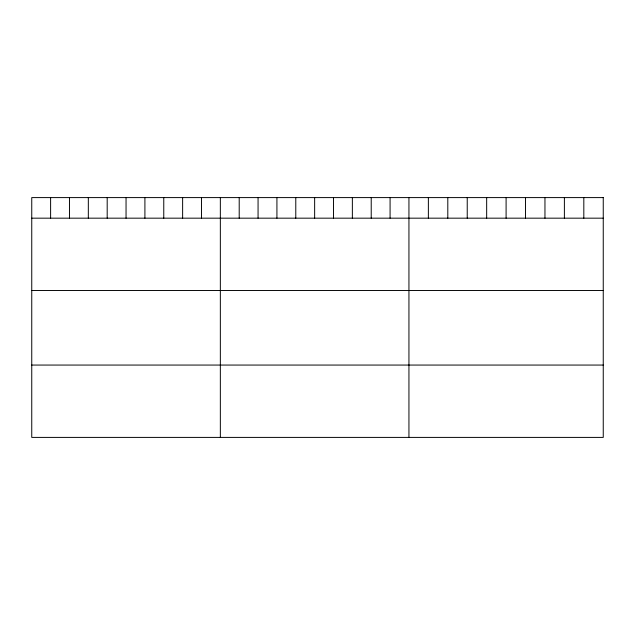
<?xml version="1.0" encoding="UTF-8"?>
<svg xmlns="http://www.w3.org/2000/svg" width="635" height="635" viewBox="0 0 635 635"><rect width="100%" height="100%" fill="white"/><g stroke="black" fill="none" stroke-linecap="round" stroke-linejoin="round"><path stroke-width="0.95" d="M31.75 218.17L603.25 218.17M31.75 290.52L603.25 290.52M31.75 365.061L603.25 365.061M583.819 197.596L583.819 218.17M564.388 197.596L564.388 218.17M544.957 197.596L544.957 218.17M525.526 197.596L525.526 218.17M506.095 197.596L506.095 218.17M486.664 197.596L486.664 218.17M467.233 197.596L467.233 218.17M447.802 197.596L447.802 218.17M428.371 197.596L428.371 218.17M408.94 197.596L408.94 437.404M390.08 197.596L390.08 218.17M371.221 197.596L371.221 218.17M352.361 197.596L352.361 218.17M333.502 197.596L333.502 218.17M314.642 197.596L314.642 218.17M295.783 197.596L295.783 218.17M276.923 197.596L276.923 218.17M258.064 197.596L258.064 218.17M239.204 197.596L239.204 218.17M220.345 197.596L220.345 437.404M201.486 197.596L201.486 218.17M182.626 197.596L182.626 218.17M163.766 197.596L163.766 218.17M144.907 197.596L144.907 218.17M126.047 197.596L126.047 218.17M107.188 197.596L107.188 218.17M88.328 197.596L88.328 218.17M69.469 197.596L69.469 218.17M50.609 197.596L50.609 218.17M603.25 197.596L31.75 197.596L31.75 437.404L603.25 437.404L603.25 197.596"/></g></svg>
